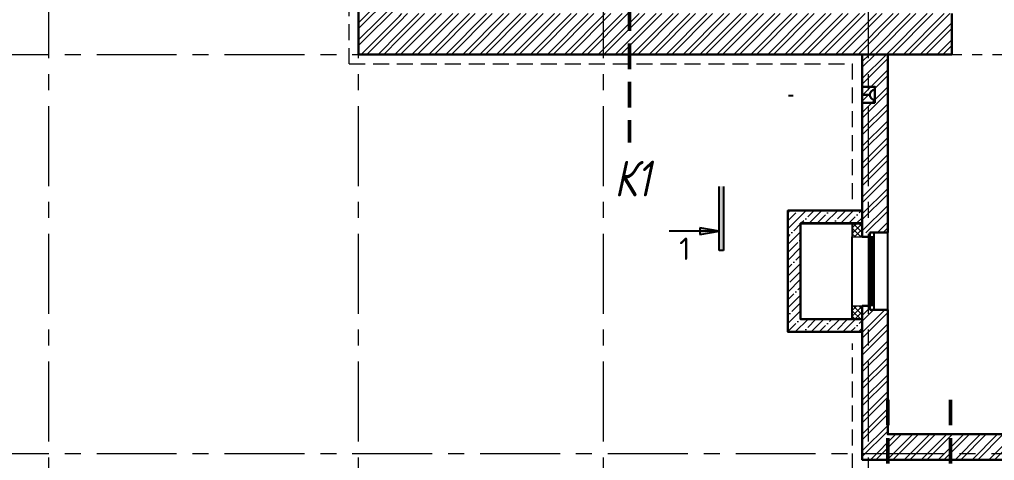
# Model space of a CAD drawing. Header units: millimetres. Extents: x -8417289 to 9420486, y 0 to 166066.
# Drawn here: x -304514 to -289257, y 55095 to 62003 of the extents above; entities that cross this region are included whole.
import ezdxf
from ezdxf import colors
from ezdxf.entities.mleader import LeaderData, LeaderLine
from ezdxf.math import Vec2, Vec3

# ---------------------------------------------------------------- set-up
doc = ezdxf.new("R2010")
doc.units = ezdxf.units.MM
doc.header["$MEASUREMENT"] = 0
for name, pattern in [('CENTER', [2, 1.25, -0.25, 0.25, -0.25]), ('HIDDEN', [6, 4, -2]), ('TRATTEGGIATA', [0.75, 0.5, -0.25]), ('Штрих', [6.35, 3.175, -3.175])]:
    doc.linetypes.add(name, pattern=pattern)
doc.layers.get('0').update_dxf_attribs({"color": 250, "lineweight": 9})
for name, color, linetype, lineweight in [('1 этаж тонкие линии!', 250, 'Continuous', 0), ('_АР ТЕКСТ', 250, 'Continuous', 25), ('АР_МосжилНии_Стены', 127, 'Continuous', 30), ('АР_Оси', 195, 'Continuous', 9), ('АР_Размеры', 175, 'Continuous', 9), ('АР_Разрезы', 175, 'Continuous', 9), ('АР_Сети', 250, 'Continuous', 30), ('АР_Сущ Несущая стена', 216, 'Continuous', 30), ('АР_Тонкие', 250, 'Continuous', 5), ('АР_Штриховка кирпич', 250, 'Continuous', 9), ('АР_Штриховка монолит', 250, 'Continuous', 9), ('Подвал', 250, 'Continuous', 30), ('СТЕНЫ несущие ЛИДЕР', 7, 'Continuous', 30)]:
    doc.layers.add(name, color=color, linetype=linetype, lineweight=lineweight)
doc.layers.add('25. ЗАЛИВКА ЗОН', color=7, linetype='Continuous', lineweight=0, transparency=0.2)
doc.layers.add('АР_новое окно', color=155, linetype='Continuous')
doc.layers.add('Тонкая', color=7, linetype='Continuous')
doc.styles.add('ISOCPEUR', font='isocpeur.TTF')
doc.styles.add('METRO-STYLE', font='isocpeur.TTF', dxfattribs={"width": 0.9, "oblique": 15})
doc.styles.add('М2', font='isocpeui.ttf', dxfattribs={"width": 0.8})

# ---------------------------------------------------------------- blocks, each defined once
blk = doc.blocks.new('A$C60573c2e')
at = {"layer": 'АР_Разрезы', "ltscale": 100}
h = blk.add_hatch(color=5, dxfattribs=at)
h.dxf.hatch_style = 1
h.paths.add_polyline_path([(59606, -71214), (59676, -71214), (59676, -72214), (59606, -72214)])
h.paths.add_polyline_path([(59306, -71864), (59606, -71914), (59306, -71914)])
h.paths.add_polyline_path([(59306, -71914), (59606, -71914), (59306, -71964)])
at = {"layer": 'АР_Разрезы', "color": 5, "lineweight": 25, "ltscale": 100}
for p, q in [((59606, -72214), (59606, -71214)), ((59676, -71214), (59676, -72214)), ((59606, -71914), (59306, -71864)), ((59306, -71864), (59306, -71964)), ((59306, -71964), (59606, -71914)), ((59676, -72214), (59606, -72214))]:
    blk.add_line(p, q, dxfattribs=at)
blk.add_lwpolyline([(59606, -71914), (58822, -71914)], dxfattribs=at)
at = {"layer": 'АР_Разрезы', "color": 5, "lineweight": 25, "ltscale": 100, "insert": (59156, -72014), "char_height": 350, "width": 583.33, "attachment_point": 3, "style": 'METRO-STYLE'}
blk.add_mtext('{\\Q0;\\W1;1}', dxfattribs=at)
blk = doc.blocks.new('_DotSmall')
at = {"color": 0, "linetype": 'ByBlock', "const_width": 0.5}
blk.add_lwpolyline([(-0.0625, 0, 1), (0.0625, 0, 1)], format="xyb", close=True, dxfattribs=at)
blk = doc.blocks.new('*U246')
at = {"layer": 'АР_новое окно', "lineweight": 20}
for p, q in [((0, 1210), (-70, 1210)), ((0, 0), (-70, 0))]:
    blk.add_line(p, q, dxfattribs=at)
at = {"layer": 'АР_новое окно'}
for p, q in [((-70, 1210), (-70, 0)), ((-70, 0), (-70, 1210)), ((0, 1140), (-70, 1140)), ((-35, 1140), (-35, 70)), ((0, 1210), (0, 0)), ((0, 70), (-70, 70))]:
    blk.add_line(p, q, dxfattribs=at)
blk = doc.blocks.new('A$Ca06df97f')
at = {"layer": 'АР_Штриховка монолит', "ltscale": 100}
h = blk.add_hatch(dxfattribs=at)
h.set_pattern_fill('ANSI35', color=256, scale=700)
h.set_pattern_definition([(45, (159279.02, -58539.83), (-123.74369, 123.74369), []), (45, (159402.76, -58539.83), (-123.74369, 123.74369), [218.75, -43.75, 0, -43.75])])
h.paths.add_polyline_path([(447, -1232), (447, 270), (-512, 270), (-512, 470), (647, 470), (647, -1432), (-512, -1432), (-512, -1232)])
at = {"layer": 'АР_Сущ Несущая стена', "ltscale": 100, "elevation": -1}
for points in [[(-512, 470), (647, 470), (647, -1432), (-512, -1432)], [(-352, 270), (447, 270), (447, -1232), (-352, -1232)]]:
    blk.add_lwpolyline(points, dxfattribs=at)
at = {"layer": 'СТЕНЫ несущие ЛИДЕР', "ltscale": 100, "elevation": -1}
blk.add_lwpolyline([(-512, 270), (447, 270), (447, -1232), (-512, -1232)], dxfattribs=at)

msp = doc.modelspace()

# ---------------------------------------------------------------- hatches: boundary and pattern name
at = {"layer": '1 этаж тонкие линии!', "ltscale": 100, "transparency": 33554559}
h = msp.add_hatch(dxfattribs=at)
h.set_pattern_fill('ANSI37', scale=500, angle=-90, style=0)
h.set_pattern_definition([(315, (-419338.235, -238470.06), (44.194174, 44.194174), []), (45, (-419338.235, -238470.06), (-44.194174, 44.194174), [])])
h.paths.add_polyline_path([(-291327, 58599.3), (-291477.6, 58597), (-291477.6, 58809.5), (-291327, 58809.5)])
h = msp.add_hatch(dxfattribs=at)
h.set_pattern_fill('ANSI37', scale=500, angle=-90, style=0)
h.set_pattern_definition([(315, (-419338.235, -239762.56), (44.194174, 44.194174), []), (45, (-419338.235, -239762.56), (-44.194174, 44.194174), [])])
h.paths.add_polyline_path([(-291327, 57306.8), (-291477.6, 57304.5), (-291477.6, 57517), (-291327, 57517)])
at = {"layer": 'АР_Штриховка кирпич', "ltscale": 100}
h = msp.add_hatch(dxfattribs=at)
h.set_pattern_fill('ANSI32', color=256, scale=500)
h.paths.add_polyline_path([(-299207.2, 61695.7), (-299206.2, 70892.5), (-298567.3, 70892.5), (-298568.3, 61455.7), (-299206.8, 61455.7), (-299206.8, 61695.7)])
h = msp.add_hatch(dxfattribs=at)
h.set_pattern_fill('ANSI32', color=256, scale=500)
h.paths.add_polyline_path([(-290927.8, 57454), (-291207.9, 57454), (-291207.9, 57519), (-291326.8, 57519), (-291326.8, 55105.7), (-290927.8, 55105.7)])
h.paths.add_polyline_path([(-284576.8, 55506), (-290927.8, 55506), (-290927.8, 55105.7), (-284576.8, 55105.7)])
h.paths.add_polyline_path([(-278673.8, 55506), (-284576.8, 55506), (-284576.8, 55105.7), (-278673.8, 55105.7)])
h.paths.add_polyline_path([(-278226.5, 62265.2), (-278627.3, 62265.2), (-278627.3, 55105.7), (-278226.5, 55105.7)])
h = msp.add_hatch(dxfattribs=at)
h.set_pattern_fill('ANSI32', color=256, scale=500)
h.paths.add_polyline_path([(-298568.8, 62094), (-289926.1, 62094), (-289923, 61455.7), (-298565.4, 61455.7)])
h = msp.add_hatch(dxfattribs=at)
h.set_pattern_fill('ANSI32', color=256, scale=500)
h.paths.add_polyline_path([(-291326.2, 61455.7), (-290926.3, 61455.7), (-290927.3, 58661.5), (-291326.8, 58661.5)])

# ---------------------------------------------------------------- linework, layer by layer
at = {"linetype": 'TRATTEGGIATA', "ltscale": 500}
for p, q in [((-299356.8, 61305.7), (-299356.8, 66495.7)), ((-299356.8, 61305.7), (-291476.8, 61305.7)), ((-291476.8, 59189.5), (-291476.8, 61305.7)), ((-291476.8, 54955.7), (-291476.8, 56928.3))]:
    msp.add_line(p, q, dxfattribs=at)
at = {"layer": '25. ЗАЛИВКА ЗОН', "lineweight": 13, "ltscale": 500}
for points in [[(-291327, 58809.5), (-291490.9, 58809.5), (-291490.9, 58599.3), (-291327, 58599.3)], [(-291327, 58809.5), (-291490.9, 58809.5), (-291490.9, 58599.3), (-291327, 58599.3)], [(-291327, 58809.5), (-291477.6, 58809.5), (-291477.6, 58599.3), (-291327, 58599.3)], [(-291327, 58809.5), (-291477.6, 58809.5), (-291477.6, 58599.3), (-291327, 58599.3)], [(-291327, 57308.3), (-291490.9, 57308.3), (-291490.9, 57518.5), (-291327, 57518.5)], [(-291327, 57308.3), (-291490.9, 57308.3), (-291490.9, 57518.5), (-291327, 57518.5)], [(-291327, 57308.3), (-291477.6, 57308.3), (-291477.6, 57518.5), (-291327, 57518.5)], [(-291327, 57308.3), (-291477.6, 57308.3), (-291477.6, 57518.5), (-291327, 57518.5)]]:
    msp.add_lwpolyline(points, close=True, dxfattribs=at)
at = {"layer": 'АР_МосжилНии_Стены', "ltscale": 100}
for p, q in [((-291326.8, 61455.7), (-289924.6, 61455.7)), ((-290926.8, 58663.8), (-290926.8, 61455.7)), ((-291207.9, 58598.8), (-291326.8, 58598.8)), ((-291207.9, 58663.8), (-290926.8, 58663.8)), ((-291207.9, 58598.8), (-291207.9, 58663.8)), ((-291207.9, 57519), (-291326.8, 57519)), ((-291207.9, 57454), (-291207.9, 57519)), ((-291207.9, 57454), (-290926.8, 57454))]:
    msp.add_line(p, q, dxfattribs=at)
for points in [[(-312596.8, 66645.7), (-299206.8, 66645.7), (-299206.8, 61455.7), (-291326.8, 61455.7), (-291326.8, 58598.8)], [(-291326.8, 57519), (-291326.8, 55105.7), (-278226.5, 55105.7), (-278226.5, 62330.2)], [(-278627.3, 62265.2), (-278627.3, 55506), (-290927.8, 55506), (-290927.8, 57454)]]:
    msp.add_lwpolyline(points, dxfattribs=at)
msp.add_lwpolyline([(-291127.3, 60698.2), (-291127.3, 60948.5), (-291326.8, 60948.5), (-291326.8, 60698.2)], close=True, dxfattribs=at)
at = {"layer": 'АР_новое окно'}
for p, q in [((-291491.1, 58598.8), (-291491.1, 57519)), ((-291490.9, 58598.8), (-291490.9, 57519)), ((-290926.8, 57454), (-290926.8, 58663.8))]:
    msp.add_line(p, q, dxfattribs=at)
at = {"layer": 'АР_Оси', "linetype": 'CENTER', "ltscale": 1000}
for p, q in [((-304057, 53394.4), (-304057, 87751.9)), ((-299207, 53394.4), (-299207, 87701.9)), ((-295377, 53394.4), (-295377, 87701.9)), ((-291227, 53394.4), (-291227, 87701.9)), ((-359305.8, 61455.7), (-289924.6, 61455.7)), ((-359305.8, 55205.7), (-275708.6, 55205.7))]:
    msp.add_line(p, q, dxfattribs=at)
at = {"layer": 'АР_Разрезы', "lineweight": 25, "ltscale": 100}
msp.add_line((-292409.8, 60805), (-292479.8, 60805), dxfattribs=at)
at = {"layer": 'АР_Сети', "color": 251, "linetype": 'HIDDEN', "lineweight": 50, "ltscale": 100}
for p, q in [((-294966.5, 64024.2), (-294966.5, 60075.5)), ((-290928.4, 56046.1), (-290928.4, 52580.9)), ((-289948.1, 56046.1), (-289948.1, 52595.6))]:
    msp.add_line(p, q, dxfattribs=at)
at = {"layer": 'АР_Сущ Несущая стена', "ltscale": 100}
msp.add_line((-289924.6, 61455.7), (-289924.6, 62094), dxfattribs=at)
at = {"layer": 'АР_Тонкие', "linetype": 'Штрих', "ltscale": 50}
msp.add_line((-289924.6, 61455.7), (-288824.6, 61455.7), dxfattribs=at)
at = {"layer": 'Подвал', "ltscale": 100}
msp.add_line((-291208, 60823.3), (-291326.8, 60823.3), dxfattribs=at)
msp.add_arc((-291127.3, 60823.3), 80.7, 90, 270, dxfattribs=at)
at = {"layer": 'СТЕНЫ несущие ЛИДЕР', "ltscale": 100}
msp.add_lwpolyline([(-291327, 58809.5), (-292290.4, 58809.5), (-292290.4, 57308.3), (-291327, 57308.3)], dxfattribs=at)

# ---------------------------------------------------------------- block references
at = {"layer": 'АР_новое окно', "xscale": -1, "rotation": 180}
msp.add_blockref('*U246', (-291137.9, 58663.8), dxfattribs=at)
at = {"layer": 'АР_Размеры', "lineweight": 13, "ltscale": 500, "rotation": 180}
msp.add_blockref('A$Ca06df97f', (-291843.7, 57578, 1.4), dxfattribs=at)
at = {"layer": 'Тонкая', "color": 31, "ltscale": 100, "true_color": 0xfecc66}
msp.add_blockref('A$C60573c2e', (-353172.1, 130600.7), dxfattribs=at)
msp.add_blockref('A$C60573c2e', (-353172.1, 130600.7), dxfattribs=at)

# ---------------------------------------------------------------- texts
at = {"layer": 'АР_Сети', "ltscale": 10, "style": 'М2', "width": 0.8}
msp.add_text('К1', height=560, dxfattribs=at).set_placement((-295204.9, 59231.4))

# ---------------------------------------------------------------- leaders
at = {"layer": '_АР ТЕКСТ'}
ml = msp.add_multileader_mtext('Standard', dxfattribs=at)
ml.set_content('{\\W0.8;-2,550}', color=256, style='ISOCPEUR')
ml.set_leader_properties(color=256, linetype='Continuous', lineweight=-1)
ml.set_arrow_properties(name='DOTSMALL')
ml.build(insert=Vec2(0, 0))
ml.multileader.update_dxf_attribs({"has_text_frame": 1, "text_left_attachment_type": 4, "text_right_attachment_type": 4, "dogleg_length": 100, "arrow_head_size": 180})
ctx = ml.context
ctx.base_point, ctx.char_height, ctx.arrow_head_size, ctx.landing_gap_size, ctx.plane_origin = Vec3(-302775.8, 123943.3, -2), 250, 180, 50, Vec3(-302295.5, 121699.2, -2)
ctx.left_attachment, ctx.right_attachment = 4, 4
notes = []
notes.append((ctx, [(0, (0, 0, 0), (0, 0), (1, 0), 1, [])]))
ctx.mtext.insert, ctx.mtext.width, ctx.mtext.defined_height, ctx.mtext.line_spacing_style, ctx.mtext.flow_direction = Vec3(-302725.8, 124276.6, -2), 801.086, 330.7, 2, 5
ml = msp.add_multileader_mtext('Standard', dxfattribs=at)
ml.set_content('{\\W0.8;-2,550}', color=256, style='ISOCPEUR')
ml.set_leader_properties(color=256, linetype='Continuous', lineweight=-1)
ml.set_arrow_properties(name='DOTSMALL')
ml.build(insert=Vec2(0, 0))
ml.multileader.update_dxf_attribs({"has_text_frame": 1, "text_left_attachment_type": 4, "text_right_attachment_type": 4, "dogleg_length": 100, "arrow_head_size": 180})
ctx = ml.context
ctx.base_point, ctx.char_height, ctx.arrow_head_size, ctx.landing_gap_size, ctx.plane_origin = Vec3(-314736, 120073.3, -2), 250, 180, 50, Vec3(-314255.7, 117829.3, -2)
ctx.left_attachment, ctx.right_attachment = 4, 4
notes.append((ctx, [(0, (0, 0, 0), (0, 0), (1, 0), 1, [])]))
ctx.mtext.insert, ctx.mtext.width, ctx.mtext.defined_height, ctx.mtext.line_spacing_style, ctx.mtext.flow_direction = Vec3(-314686, 120406.6, -2), 801.086, 330.7, 2, 5
for ctx, leaders in notes:
    for number, flags, end, landing, length, lines in leaders:
        leader = LeaderData()
        leader.index, (leader.has_last_leader_line, leader.has_dogleg_vector, leader.attachment_direction) = number, flags
        leader.last_leader_point, leader.dogleg_vector, leader.dogleg_length = Vec3(end), Vec3(landing), length
        for number, points, colour, breaks in lines:
            line = LeaderLine()
            line.index, line.vertices, line.color, line.breaks = number, Vec3.list(points), colors.encode_raw_color(colour), breaks
            leader.lines.append(line)
        ctx.leaders.append(leader)

doc.saveas('drawing.dxf')
